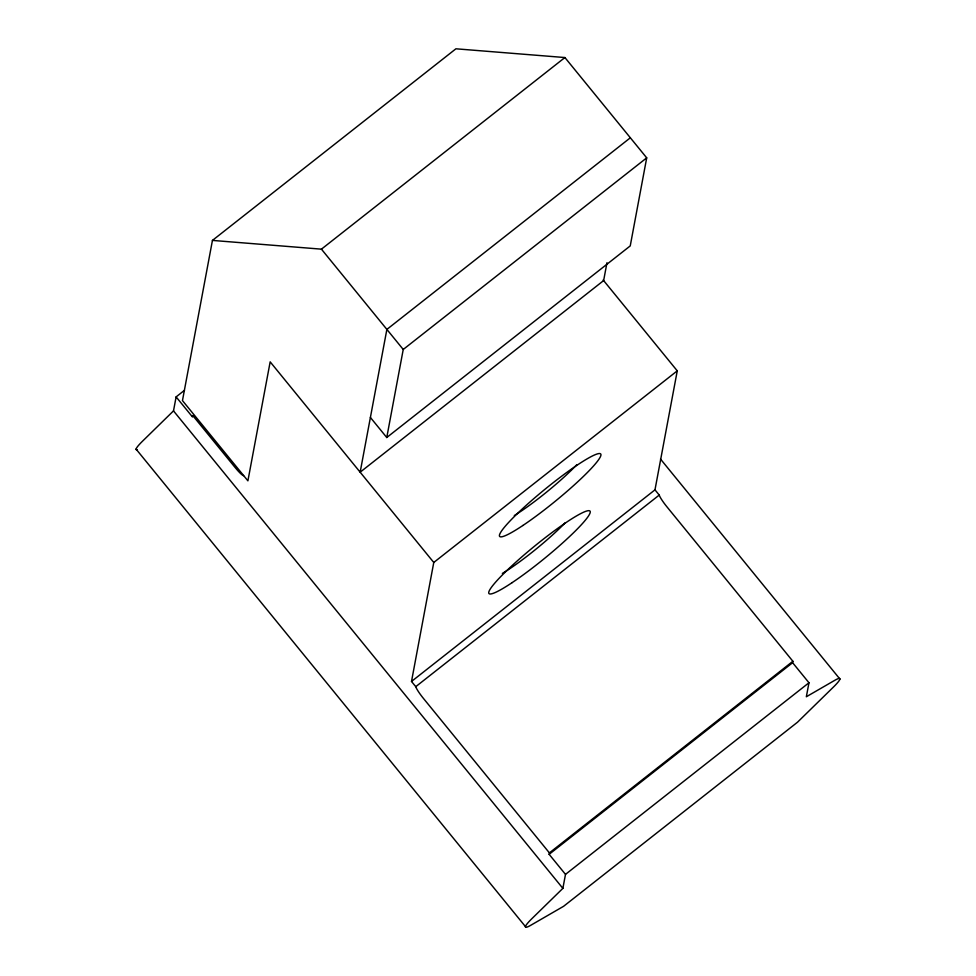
<?xml version="1.0" encoding="UTF-8"?>
<svg xmlns="http://www.w3.org/2000/svg" width="976" height="976" viewBox="0 0 976 976"><rect width="100%" height="100%" fill="white"/><g stroke="black" fill="none" stroke-linecap="round" stroke-linejoin="round"><path stroke-width="1.46" d="M137.262 449.716A26.084 3.16 -39.2 0 1 142.667 441.042L173.496 410.884L176.119 396.89L184.476 390.315M370.404 417.46L386.764 437.516L630.24 245.903L646.71 157.856L564.909 57.547L455.914 48.8L212.439 240.413L182.463 400.587L247.904 480.826L270.169 361.852L433.771 562.469L411.506 681.455L415.764 686.677A13.042 1.83 51.8 0 0 423.425 698.401L549.403 852.89L549.134 854.317L565.494 874.374L562.871 888.367L532.03 918.526A26.084 3.16 -39.2 0 0 530.749 925.285L563.579 906.314L797.514 722.203L833.358 687.128A26.084 3.16 -39.2 0 0 834.602 680.418L806.347 696.754L808.97 682.761L792.61 662.704L792.878 661.277L666.901 506.788A13.042 1.83 51.8 0 1 659.239 495.064L654.981 489.842L677.259 370.856L603.156 279.99M386.764 437.516L403.234 349.469L646.71 157.856M606.974 262.727L603.632 280.576L360.156 472.189L386.874 329.412L630.35 137.787M212.439 240.413L321.433 249.161L564.909 57.547M433.771 562.469L677.259 370.856M411.506 681.455L654.981 489.842M415.764 686.677L659.239 495.064M549.403 852.89L792.878 661.277M549.134 854.317L792.61 662.704M565.494 874.374L808.97 682.761M660.52 459.074L839.933 679.089M321.433 249.161L403.234 349.469M176.119 396.89L192.479 416.959L192.748 415.532L235.277 467.687A13.042 1.83 51.8 0 0 243.646 475.617M173.496 410.884L562.871 888.367M136.067 449.106L525.442 926.59M576.828 464.674A53.912 6.527 -39.2 0 1 514.291 515.548M565.25 522.721A53.912 6.527 -39.2 0 1 502.347 573.412M522.88 525.478A65.197 7.893 -39.2 0 0 600.899 455.304A65.197 7.893 -39.2 0 0 526.735 504.873A65.197 7.893 -39.2 0 0 522.88 525.478M512.193 582.599A65.197 7.893 -39.2 0 0 590.212 512.412A65.197 7.893 -39.2 0 0 516.048 561.993A65.197 7.893 -39.2 0 0 512.193 582.599"/></g></svg>
